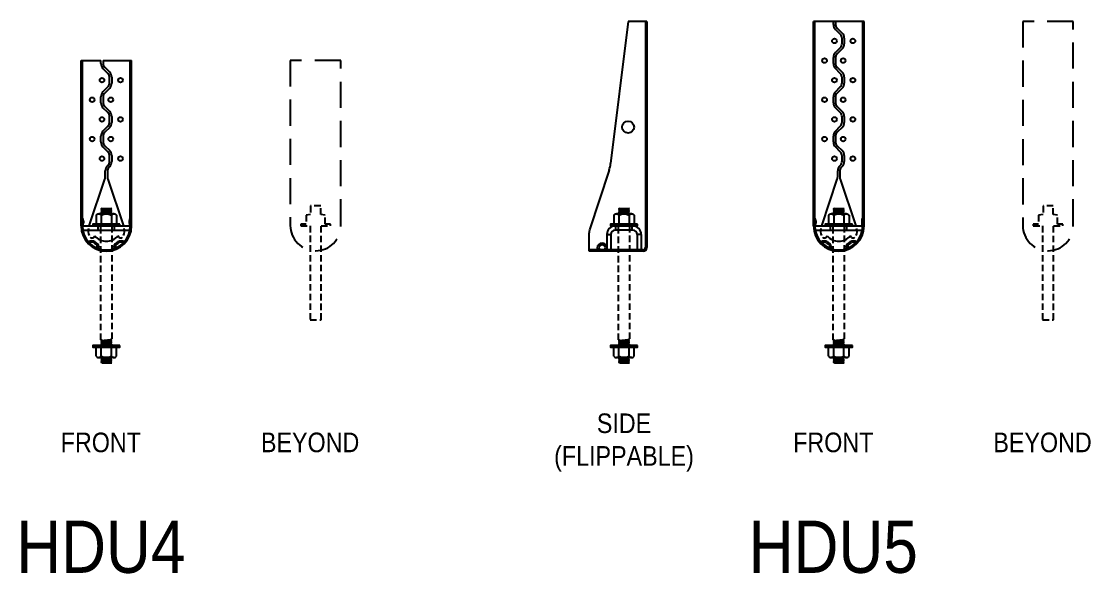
# Model space of a CAD drawing. Header units: inches. Extents: x -2661 to 42767, y -1222 to 9099.
# Drawn here: x 1302.4 to 1363.7, y 1480.3 to 1512 of the extents above; entities that cross this region are included whole.
import ezdxf

# ---------------------------------------------------------------- set-up
doc = ezdxf.new("R2010")
doc.units = ezdxf.units.IN
doc.header["$LTSCALE"] = 12
doc.header["$MEASUREMENT"] = 0
doc.linetypes.add('HIDDEN2', pattern=[0.1875, 0.125, -0.0625])
doc.linetypes.add('HIDDEN8', pattern=[0.04625, 0.03125, -0.015])
doc.layers.get('0').update_dxf_attribs({"linetype": 'CONTINUOUS'})
for name, color, linetype in [('S-ANNO-NOTE', 4, 'CONTINUOUS'), ('S-BOLT', 2, 'CONTINUOUS'), ('S-SIMPSON', 2, 'CONTINUOUS')]:
    doc.layers.add(name, color=color, linetype=linetype)
doc.styles.add('Arial', font='arial.ttf', dxfattribs={"width": 0.85})

# ---------------------------------------------------------------- blocks, each defined once
blk = doc.blocks.new('HDU4-f')
for p, q in [((-1.45, 1.45), (-1.45, 10.952)), ((-1.45, 10.952), (-0.312, 10.952)), ((-1.375, 2.777), (-1.375, 10.952)), ((-0.312, 10.77), (-0.312, 10.952)), ((0.087, 10.202), (-0.194, 10.483)), ((-0.188, 10.952), (-0.188, 10.796)), ((-0.188, 10.952), (1.45, 10.952)), ((-0.087, 10.553), (0.194, 10.272)), ((1.375, 2.777), (1.375, 10.952)), ((1.45, 1.45), (1.45, 10.952)), ((0.187, 9.671), (0.187, 9.959)), ((0.312, 9.985), (0.312, 9.645)), ((-0.194, 9.147), (0.087, 9.428)), ((0.194, 9.358), (-0.087, 9.077)), ((-0.312, 8.52), (-0.312, 8.86)), ((-0.188, 8.834), (-0.188, 8.546)), ((0.087, 7.952), (-0.194, 8.233)), ((-0.087, 8.303), (0.194, 8.022)), ((0.187, 7.421), (0.187, 7.709)), ((0.312, 7.735), (0.312, 7.395)), ((-0.194, 6.897), (0.087, 7.178)), ((0.194, 7.108), (-0.087, 6.827)), ((-0.312, 6.27), (-0.312, 6.61)), ((-0.188, 6.584), (-0.188, 6.296)), ((0.087, 5.702), (-0.194, 5.983)), ((-0.087, 6.053), (0.194, 5.772)), ((0.056, 4.897), (0.087, 4.928)), ((0.187, 5.171), (0.187, 5.459)), ((0.312, 5.485), (0.312, 5.145)), ((-0.063, 4.284), (-0.063, 4.61)), ((0.062, 4.584), (0.062, 4.284)), ((0.194, 4.858), (0.163, 4.827)), ((-0.977, 1.45), (-0.088, 4.127)), ((0.088, 4.127), (0.977, 1.45)), ((-1.375, 1.45), (-1.375, 2.777)), ((1.375, 1.45), (1.375, 2.777)), ((-1.391, 1.71), (-1.391, 1.647)), ((-1.375, 1.45), (1.375, 1.45)), ((-1.316, 1.741), (-1.316, 1.616)), ((-0.469, 1.215), (-0.469, 1.45)), ((0.469, 1.215), (0.469, 1.45)), ((1.315, 1.741), (1.315, 1.616)), ((1.39, 1.71), (1.39, 1.647)), ((-1.375, 1.215), (1.375, 1.215)), ((-1.375, 1.215), (-1.375, 1.215)), ((-1.375, 1.215), (-1.375, 1.215)), ((-1.375, 1.215), (-1.375, 1.215)), ((-1.375, 1.215), (-1.375, 1.215)), ((-0.737, 0.798), (-0.66, 0.876)), ((0.737, 0.798), (0.66, 0.876)), ((1.375, 1.215), (1.375, 1.215)), ((1.375, 1.215), (1.375, 1.215))]:
    blk.add_line(p, q)
at = {"color": 3}
for p, q in [((-1.375, 1.449), (-1.375, 1.45)), ((-1.375, 1.45), (-1.375, 1.449)), ((1.375, 1.449), (1.375, 1.45))]:
    blk.add_line(p, q, dxfattribs=at)
for centre in [(-0.25, 9.815), (0.812, 9.815), (-0.812, 8.69), (0.25, 8.69), (-0.25, 7.565), (0.812, 7.565), (-0.812, 6.44), (0.25, 6.44), (-0.25, 5.315), (0.812, 5.315)]:
    blk.add_circle(centre, 0.133)
for centre, radius, start, end in [((0.094, 10.77), 0.406, 180, 225), ((0.156, 10.796), 0.344, 180, 225), ((-0.156, 9.959), 0.344, 0, 45), ((-0.094, 9.985), 0.406, 0, 45), ((-0.156, 9.671), 0.344, 315, 0), ((-0.094, 9.645), 0.406, 315, 0), ((0.094, 8.86), 0.406, 135, 180), ((0.156, 8.834), 0.344, 135, 180), ((0.094, 8.52), 0.406, 180, 225), ((0.156, 8.546), 0.344, 180, 225), ((-0.094, 7.735), 0.406, 0, 45), ((-0.156, 7.709), 0.344, 0, 45), ((-0.156, 7.421), 0.344, 315, 0), ((-0.094, 7.395), 0.406, 315, 0), ((0.094, 6.61), 0.406, 135, 180), ((0.156, 6.584), 0.344, 135, 180), ((0.094, 6.27), 0.406, 180, 225), ((0.156, 6.296), 0.344, 180, 225), ((-0.156, 5.459), 0.344, 0, 45), ((-0.094, 5.485), 0.406, 0, 45), ((-0.156, 5.171), 0.344, 315, 0), ((-0.094, 5.145), 0.406, 315, 0), ((0.344, 4.61), 0.406, 135, 180), ((0.406, 4.584), 0.344, 135, 180), ((-0.563, 4.284), 0.5, 341.62936, 0), ((0.562, 4.284), 0.5, 180, 198.37064), ((-1.578, 1.74), 0.262, 39.38491, 60.87994), ((-1.578, 1.741), 0.187, 0, 47.01411), ((-1.578, 1.741), 0.262, 0, 39.38491), ((1.577, 1.741), 0.262, 140.61509, 180), ((1.578, 1.74), 0.262, 119.12006, 140.61509), ((1.577, 1.741), 0.187, 132.98589, 180), ((-1.578, 1.616), 0.187, 312.98589, 0), ((0, 1.45), 1.45, 180, 0), ((-1.578, 1.615), 0.262, 299.45145, 320.61509), ((-1.578, 1.616), 0.262, 320.61509, 0), ((0, 1.45), 1.375, 180, 0), ((-0.549, 1.151), 0.5, 161.62936, 208.52998), ((0.549, 1.151), 0.5, 331.47002, 18.37064), ((1.577, 1.616), 0.262, 180, 219.38491), ((1.578, 1.615), 0.262, 219.38491, 240.54855), ((1.577, 1.616), 0.187, 180, 227.01411), ((-0.826, 0.886), 0.125, 214.32416, 315.28201), ((0, 1.45), 0.875, 221.01613, 318.98387), ((0.826, 0.886), 0.125, 224.71799, 325.67584), ((-0.833, 0.3), 0.3, 129.40028, 146.59325), ((-0.833, 0.3), 0.3, 54.07061, 129.40028), ((-0.833, 0.3), 0.225, 128.04563, 146.59325), ((-0.833, 0.3), 0.225, 54.07061, 128.04563), ((0, 1.45), 1.195, 234.07061, 239.11588), ((0, 1.45), 1.12, 234.07061, 239.11588), ((-0.729, 0.231), 0.225, 345.14086, 59.11588), ((-0.729, 0.231), 0.3, 343.78621, 59.11588), ((-0.729, 0.231), 0.225, 326.59325, 345.14086), ((-0.729, 0.231), 0.3, 329.37815, 343.78621), ((0.729, 0.231), 0.3, 120.88412, 196.21379), ((0.729, 0.231), 0.3, 196.21379, 210.62185), ((0.729, 0.231), 0.225, 120.88412, 194.85914), ((0.729, 0.231), 0.225, 194.85914, 213.40675), ((0, 1.45), 1.12, 300.88412, 305.92939), ((0, 1.45), 1.195, 300.88412, 305.92939), ((0.833, 0.3), 0.3, 50.59972, 125.92939), ((0.833, 0.3), 0.225, 51.95437, 125.92939), ((0.833, 0.3), 0.225, 33.40675, 51.95437), ((0.833, 0.3), 0.3, 33.40675, 50.59972)]:
    blk.add_arc(centre, radius, start, end)
blk = doc.blocks.new('*U1211')
for p, q in [((-1.075, 13.19), (-2.076, 5.037)), ((0, 13.19), (-1.075, 13.19)), ((-0.075, 13.19), (-0.075, 0.21)), ((0, 13.19), (0, 0.21)), ((-2.163, 4.65), (-3.287, 1.22)), ((-0.808, 1.45), (-1.808, 1.45)), ((-1.777, 1.215), (-1.777, 1.45)), ((-0.839, 1.215), (-0.839, 1.45)), ((-3.312, 0), (-3.312, 1.062)), ((-2.293, 0.965), (-2.058, 0.965)), ((-2.293, 0.965), (-2.293, 0.075)), ((-2.058, 0.965), (-2.058, 0.075)), ((-0.808, 1.215), (-1.808, 1.215)), ((-0.323, 0.965), (-0.558, 0.965)), ((-0.558, 0.965), (-0.558, 0.075)), ((-0.323, 0.965), (-0.323, 0.075)), ((-0.21, 0.075), (-3.312, 0.075)), ((-0.21, 0), (-3.312, 0)), ((-1.877, 0), (-1.877, 0.075)), ((-1.877, 0), (-1.877, 0.075)), ((-0.752, 0), (-0.752, 0.075))]:
    blk.add_line(p, q)
blk.add_circle((-1.075, 7.127), 0.344)
for centre, radius, start, end in [((-4.061, 5.281), 2, 341.62936, 353), ((-1.808, 0.965), 0.485, 90, 180), ((-0.808, 0.965), 0.485, 0, 90), ((-2.812, 1.062), 0.5, 161.62936, 180), ((-1.808, 0.965), 0.25, 90, 180), ((-0.808, 0.965), 0.25, 0, 90), ((-2.561, 0.177), 0.287, 4.37183, 175.62817), ((-2.561, 0.221), 0.287, 184.37183, 230.23681), ((-2.561, 0.177), 0.188, 6.71231, 173.28769), ((-2.561, 0.221), 0.188, 186.71231, 353.28769), ((-2.561, 0.221), 0.287, 309.76319, 355.62817), ((-0.21, 0.21), 0.21, 270, 0), ((-0.21, 0.21), 0.135, 270, 0)]:
    blk.add_arc(centre, radius, start, end)
blk = doc.blocks.new('HDU5-f')
for p, q in [((-1.45, 1.45), (-1.45, 13.19)), ((1.45, 13.19), (-1.45, 13.19)), ((-1.375, 2.777), (-1.375, 13.19)), ((-0.188, 13.19), (-0.312, 13.19)), ((-0.312, 13.02), (-0.312, 13.19)), ((-0.188, 13.19), (-0.188, 13.046)), ((1.375, 2.777), (1.375, 13.19)), ((1.45, 1.45), (1.45, 13.19)), ((0.087, 12.452), (-0.194, 12.733)), ((-0.087, 12.803), (0.194, 12.522)), ((-0.194, 11.397), (0.087, 11.678)), ((0.187, 11.921), (0.187, 12.209)), ((0.312, 12.235), (0.312, 11.895)), ((-0.312, 10.77), (-0.312, 11.11)), ((-0.188, 11.084), (-0.188, 10.796)), ((0.194, 11.608), (-0.087, 11.327)), ((0.087, 10.202), (-0.194, 10.483)), ((-0.087, 10.553), (0.194, 10.272)), ((0.187, 9.671), (0.187, 9.959)), ((0.312, 9.985), (0.312, 9.645)), ((-0.194, 9.147), (0.087, 9.428)), ((0.194, 9.358), (-0.087, 9.077)), ((-0.312, 8.52), (-0.312, 8.86)), ((-0.188, 8.834), (-0.188, 8.546)), ((0.087, 7.952), (-0.194, 8.233)), ((-0.087, 8.303), (0.194, 8.022)), ((0.187, 7.421), (0.187, 7.709)), ((0.312, 7.735), (0.312, 7.395)), ((-0.194, 6.897), (0.087, 7.178)), ((0.194, 7.108), (-0.087, 6.827)), ((-0.312, 6.27), (-0.312, 6.61)), ((-0.188, 6.584), (-0.188, 6.296)), ((0.087, 5.702), (-0.194, 5.983)), ((-0.087, 6.053), (0.194, 5.772)), ((0.056, 4.897), (0.087, 4.928)), ((0.187, 5.171), (0.187, 5.459)), ((0.312, 5.485), (0.312, 5.145)), ((-0.063, 4.284), (-0.063, 4.61)), ((0.062, 4.584), (0.062, 4.284)), ((0.194, 4.858), (0.163, 4.827)), ((-0.977, 1.45), (-0.088, 4.127)), ((0.088, 4.127), (0.977, 1.45)), ((-1.375, 1.45), (-1.375, 2.777)), ((1.375, 1.45), (1.375, 2.777)), ((-1.391, 1.71), (-1.391, 1.647)), ((-1.375, 1.45), (1.375, 1.45)), ((-1.316, 1.741), (-1.316, 1.616)), ((-0.469, 1.215), (-0.469, 1.45)), ((0.469, 1.215), (0.469, 1.45)), ((1.315, 1.741), (1.315, 1.616)), ((1.39, 1.71), (1.39, 1.647)), ((-1.375, 1.215), (1.375, 1.215)), ((-1.375, 1.215), (-1.375, 1.215)), ((-1.375, 1.215), (-1.375, 1.215)), ((-1.375, 1.215), (-1.375, 1.215)), ((-1.375, 1.215), (-1.375, 1.215)), ((-0.737, 0.798), (-0.66, 0.876)), ((0.737, 0.798), (0.66, 0.876)), ((1.375, 1.215), (1.375, 1.215)), ((1.375, 1.215), (1.375, 1.215))]:
    blk.add_line(p, q)
at = {"color": 3}
for p, q in [((-1.375, 1.449), (-1.375, 1.45)), ((-1.375, 1.45), (-1.375, 1.449)), ((1.375, 1.449), (1.375, 1.45))]:
    blk.add_line(p, q, dxfattribs=at)
for centre in [(-0.25, 12.065), (0.812, 12.065), (-0.812, 10.94), (0.25, 10.94), (-0.25, 9.815), (0.812, 9.815), (-0.812, 8.69), (0.25, 8.69), (-0.25, 7.565), (0.812, 7.565), (-0.812, 6.44), (0.25, 6.44), (-0.25, 5.315), (0.812, 5.315)]:
    blk.add_circle(centre, 0.133)
for centre, radius, start, end in [((0.094, 13.02), 0.406, 180, 225), ((0.156, 13.046), 0.344, 180, 225), ((-0.156, 12.209), 0.344, 0, 45), ((-0.094, 12.235), 0.406, 0, 45), ((-0.156, 11.921), 0.344, 315, 0), ((-0.094, 11.895), 0.406, 315, 0), ((0.094, 11.11), 0.406, 135, 180), ((0.156, 11.084), 0.344, 135, 180), ((0.094, 10.77), 0.406, 180, 225), ((0.156, 10.796), 0.344, 180, 225), ((-0.156, 9.959), 0.344, 0, 45), ((-0.094, 9.985), 0.406, 0, 45), ((-0.156, 9.671), 0.344, 315, 0), ((-0.094, 9.645), 0.406, 315, 0), ((0.094, 8.86), 0.406, 135, 180), ((0.156, 8.834), 0.344, 135, 180), ((0.094, 8.52), 0.406, 180, 225), ((0.156, 8.546), 0.344, 180, 225), ((-0.094, 7.735), 0.406, 0, 45), ((-0.156, 7.709), 0.344, 0, 45), ((-0.156, 7.421), 0.344, 315, 0), ((-0.094, 7.395), 0.406, 315, 0), ((0.094, 6.61), 0.406, 135, 180), ((0.156, 6.584), 0.344, 135, 180), ((0.094, 6.27), 0.406, 180, 225), ((0.156, 6.296), 0.344, 180, 225), ((-0.156, 5.459), 0.344, 0, 45), ((-0.094, 5.485), 0.406, 0, 45), ((-0.156, 5.171), 0.344, 315, 0), ((-0.094, 5.145), 0.406, 315, 0), ((0.344, 4.61), 0.406, 135, 180), ((0.406, 4.584), 0.344, 135, 180), ((-0.563, 4.284), 0.5, 341.62936, 0), ((0.562, 4.284), 0.5, 180, 198.37064), ((-1.578, 1.74), 0.262, 39.38491, 60.87994), ((-1.578, 1.741), 0.187, 0, 47.01411), ((-1.578, 1.741), 0.262, 0, 39.38491), ((1.577, 1.741), 0.262, 140.61509, 180), ((1.578, 1.74), 0.262, 119.12006, 140.61509), ((1.577, 1.741), 0.187, 132.98589, 180), ((-1.578, 1.616), 0.187, 312.98589, 0), ((0, 1.45), 1.45, 180, 0), ((-1.578, 1.615), 0.262, 299.45145, 320.61509), ((-1.578, 1.616), 0.262, 320.61509, 0), ((0, 1.45), 1.375, 180, 0), ((-0.549, 1.151), 0.5, 161.62936, 208.52998), ((0.549, 1.151), 0.5, 331.47002, 18.37064), ((1.577, 1.616), 0.262, 180, 219.38491), ((1.578, 1.615), 0.262, 219.38491, 240.54855), ((1.577, 1.616), 0.187, 180, 227.01411), ((-0.826, 0.886), 0.125, 214.32416, 315.28201), ((0, 1.45), 0.875, 221.01613, 318.98387), ((0.826, 0.886), 0.125, 224.71799, 325.67584), ((-0.833, 0.3), 0.3, 129.40028, 146.59325), ((-0.833, 0.3), 0.3, 54.07061, 129.40028), ((-0.833, 0.3), 0.225, 128.04563, 146.59325), ((-0.833, 0.3), 0.225, 54.07061, 128.04563), ((0, 1.45), 1.195, 234.07061, 239.11588), ((0, 1.45), 1.12, 234.07061, 239.11588), ((-0.729, 0.231), 0.225, 345.14086, 59.11588), ((-0.729, 0.231), 0.3, 343.78621, 59.11588), ((-0.729, 0.231), 0.225, 326.59325, 345.14086), ((-0.729, 0.231), 0.3, 329.37815, 343.78621), ((0.729, 0.231), 0.3, 120.88412, 196.21379), ((0.729, 0.231), 0.3, 196.21379, 210.62185), ((0.729, 0.231), 0.225, 120.88412, 194.85914), ((0.729, 0.231), 0.225, 194.85914, 213.40675), ((0, 1.45), 1.12, 300.88412, 305.92939), ((0, 1.45), 1.195, 300.88412, 305.92939), ((0.833, 0.3), 0.3, 50.59972, 125.92939), ((0.833, 0.3), 0.225, 51.95437, 125.92939), ((0.833, 0.3), 0.225, 33.40675, 51.95437), ((0.833, 0.3), 0.3, 33.40675, 50.59972)]:
    blk.add_arc(centre, radius, start, end)
blk = doc.blocks.new('NUT-SM-THREADS-new')
for p, q in [((0.392, 1.437), (-0.5, 1.437)), ((-0.5, 1.437), (-0.391, 1.375)), ((-0.5, 1.312), (-0.391, 1.375)), ((0.5, 1.25), (-0.5, 1.312)), ((-0.5, 1.312), (-0.391, 1.25)), ((-0.5, 1.187), (-0.391, 1.25)), ((0.5, 1.125), (-0.5, 1.187)), ((-0.5, 1.187), (-0.391, 1.125)), ((-0.5, 1.062), (-0.391, 1.125)), ((0.5, 1), (-0.5, 1.062)), ((-0.5, 1.062), (-0.391, 1)), ((-0.5, 0.938), (-0.391, 1)), ((-0.391, 1.375), (0.392, 1.312)), ((-0.391, 1.25), (0.392, 1.187)), ((-0.391, 1.125), (0.392, 1.062)), ((-0.391, 1), (0.392, 0.938)), ((0.5, 1.375), (-0.087, 1.412)), ((0.392, 1.437), (0.392, 1.437)), ((0.392, 1.437), (0.5, 1.375)), ((0.392, 1.312), (0.5, 1.375)), ((0.392, 1.312), (0.5, 1.25)), ((0.392, 1.187), (0.5, 1.25)), ((0.392, 1.187), (0.5, 1.125)), ((0.392, 1.062), (0.5, 1.125)), ((0.392, 1.062), (0.5, 1)), ((0.392, 0.938), (0.5, 1)), ((-0.938, 0.812), (-0.938, 0)), ((-0.938, 0), (-0.844, 0)), ((-0.844, 0), (0.844, 0)), ((-0.703, 0.938), (0.704, 0.938)), ((-0.469, 0.812), (-0.469, 0)), ((0.469, 0.812), (0.469, 0)), ((0.844, 0), (0.939, 0)), ((0.939, 0.812), (0.939, 0))]:
    blk.add_line(p, q)
for centre, radius, start, end in [((-0.703, 0.655), 0.283, 33.89006, 146.10994), ((0, -0.005), 0.943, 60.15828, 119.84172), ((0.704, 0.655), 0.283, 33.89006, 146.10994)]:
    blk.add_arc(centre, radius, start, end)
blk = doc.blocks.new('*U1241')
at = {"layer": 'S-BOLT'}
for points in [[(-0.108, 0.781), (-0.108, -0.781), (0, -0.781), (0, 0.781)], [(6.849, 0.781), (6.849, -0.781), (6.956, -0.781), (6.956, 0.781)]]:
    blk.add_lwpolyline(points, close=True, dxfattribs=at)
at = {"layer": 'S-BOLT', "linetype": 'HIDDEN8'}
blk.add_lwpolyline([(6.771, 0.242), (6.81, 0.31), (6.833, -0.058), (6.81, 0.31), (6.849, 0.242), (6.849, -0.315), (6.81, -0.248), (6.771, 0.242), (6.732, 0.31), (6.771, -0.315), (6.81, -0.248), (6.771, -0.315), (6.732, -0.248), (6.692, 0.242), (6.732, 0.31), (6.692, 0.242), (6.653, 0.31), (6.692, -0.315), (6.732, -0.248), (6.692, -0.315), (6.653, -0.248), (6.614, 0.242), (6.653, 0.31), (6.614, 0.242), (6.575, 0.31), (6.614, -0.315), (6.653, -0.248), (6.614, -0.315), (6.575, -0.248), (6.536, 0.242), (6.575, 0.31), (6.536, 0.242), (6.494, 0.315), (6.536, 0.242), (6.575, -0.248), (6.536, -0.315), (0, -0.315), (0, 0.315), (6.494, 0.315)], dxfattribs=at)
at = {"layer": 'S-BOLT', "yscale": 0.625, "zscale": 0.625}
for p, xscale, rotation in [((-0.108, 0), -0.625, 90), ((6.956, 0), 0.625, 270)]:
    blk.add_blockref('NUT-SM-THREADS-new', p, dxfattribs=dict(at, xscale=xscale, rotation=rotation))

msp = doc.modelspace()

# ---------------------------------------------------------------- linework, layer by layer
at = {"layer": 'S-SIMPSON', "color": 1, "linetype": 'HIDDEN2'}
for points in [[(1362.73928, 1511.97655), (1359.83928, 1511.97655), (1359.83928, 1500.266, 1), (1362.73928, 1500.266)], [(1320.73928, 1509.73842), (1317.83928, 1509.73842), (1317.83928, 1500.266, 1), (1320.73928, 1500.266)]]:
    msp.add_lwpolyline(points, format="xyb", close=True, dxfattribs=at)
at = {"layer": 'S-SIMPSON', "color": 1, "linetype": 'HIDDEN8'}
for points in [[(1319.60468, 1494.85982), (1319.60468, 1500.23655), (1320.14239, 1500.23655), (1320.14239, 1500.34405), (1319.83616, 1500.34405), (1319.83616, 1500.86292), (1319.58543, 1500.89093), (1319.58543, 1501.39423), (1319.00174, 1501.39423), (1319.00174, 1500.89093), (1318.74241, 1500.86292), (1318.74241, 1500.34405), (1318.43617, 1500.34405), (1318.43617, 1500.23655), (1318.97389, 1500.23655), (1318.97389, 1494.85982)], [(1361.60468, 1494.85982), (1361.60468, 1500.23655), (1362.14239, 1500.23655), (1362.14239, 1500.34405), (1361.83616, 1500.34405), (1361.83616, 1500.86292), (1361.58543, 1500.89093), (1361.58543, 1501.39423), (1361.00174, 1501.39423), (1361.00174, 1500.89093), (1360.74241, 1500.86292), (1360.74241, 1500.34405), (1360.43617, 1500.34405), (1360.43617, 1500.23655), (1360.97389, 1500.23655), (1360.97389, 1494.85982)]]:
    msp.add_lwpolyline(points, close=True, dxfattribs=at)

# ---------------------------------------------------------------- block references
at = {"layer": 'S-BOLT', "color": 0, "linetype": 'ByBlock', "rotation": 270}
for p in [(1307.28928, 1500.23655), (1336.97389, 1500.23654), (1349.28928, 1500.23655)]:
    msp.add_blockref('*U1241', p, dxfattribs=at)
at = {"layer": 'S-SIMPSON'}
for name, p in [('*U1211', (1338.28175, 1498.78655)), ('HDU5-f', (1349.28928, 1498.78655)), ('HDU4-f', (1307.28928, 1498.78655))]:
    msp.add_blockref(name, p, dxfattribs=at)

# ---------------------------------------------------------------- texts
at = {"layer": 'S-ANNO-NOTE', "color": 191, "attachment_point": 5, "style": 'Arial'}
for s, insert, char_height in [('SIDE\\P(FLIPPABLE)', (1336.97389, 1487.81148), 1.125), ('FRONT', (1306.97389, 1487.81148), 1.125), ('BEYOND', (1318.97389, 1487.81148), 1.125), ('FRONT', (1348.97389, 1487.81148), 1.125), ('BEYOND', (1360.97389, 1487.81148), 1.125), ('HDU4', (1306.97389, 1481.81148), 3), ('HDU5', (1348.97389, 1481.81148), 3)]:
    msp.add_mtext(s, dxfattribs=dict(at, insert=insert, char_height=char_height))

doc.saveas('drawing.dxf')
